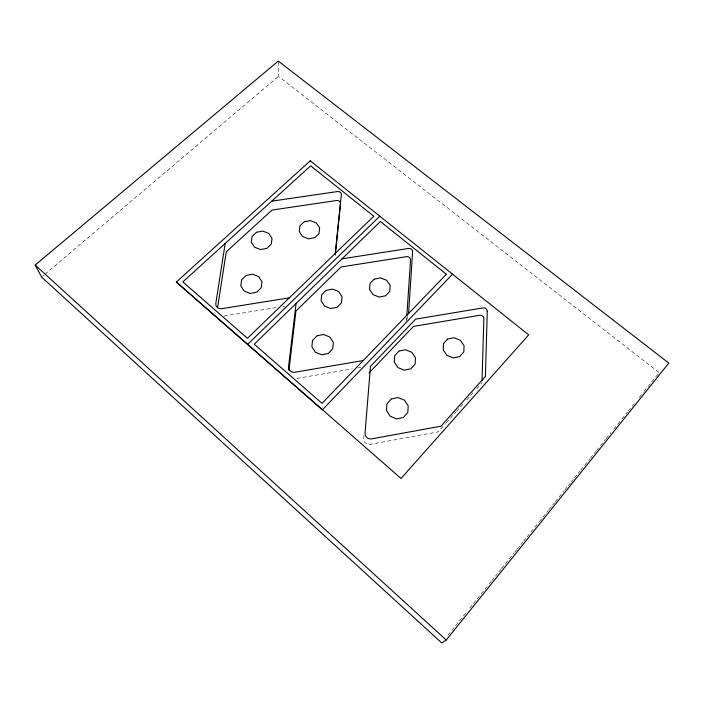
<?xml version="1.0" encoding="UTF-8"?>
<svg xmlns="http://www.w3.org/2000/svg" width="704" height="704" viewBox="0 0 704 704"><rect width="100%" height="100%" fill="white"/><g stroke="black" fill="none" stroke-linecap="round" stroke-linejoin="round"><path stroke-width="0.53" stroke-dasharray="3.52 2.64" d="M406.516 320.83L406.727 317.601M363.915 435.486L363.642 438.768A5.35 5.139 19.4 0 0 370.075 444.382L438.258 431.851L445.535 423.676M406.806 319.783L407.686 316.633M447.902 635.228L465.802 612.99M469.929 607.86L472.683 604.437M473.37 603.583L488.506 584.76M489.201 583.906L491.26 581.346M491.946 580.483L494.701 577.069M495.387 576.206L498.142 572.792M498.828 571.93L500.896 569.369M501.582 568.515L513.973 553.115M514.659 552.262L516.727 549.692M517.414 548.838L520.168 545.415M520.854 544.562L522.922 542.001M523.609 541.138L526.363 537.724M527.05 536.862L538.745 522.324M539.44 521.47L542.186 518.047M542.881 517.194L548.381 510.347M549.067 509.494L551.822 506.07M552.508 505.217L554.576 502.656M555.262 501.794L564.212 490.679M564.898 489.826L567.653 486.402M568.339 485.549L570.407 482.979M571.094 482.126L573.848 478.702M574.534 477.849L580.043 471.002M580.73 470.149L589.679 459.034M590.366 458.172L595.866 451.334M596.561 450.481L605.502 439.358M606.188 438.504L611.01 432.52M613.765 429.097L621.333 419.69M622.019 418.836L627.528 411.99M628.214 411.136L634.41 403.436M639.223 397.452L643.359 392.313M644.046 391.459L659.182 372.645L278.52 76.366L278.282 61.072M446.266 422.858L455.734 412.227M456.465 411.418L463.751 403.242M466.664 399.969L473.942 391.794M476.863 388.529L481.958 382.809M42.434 276.346L44.114 274.93M44.95 274.217L278.52 76.366M296.824 378.426L352.37 368.852M357.711 367.928L360.923 367.382M223.969 315.999L277.543 307.34M282.894 306.469L285.041 306.126"/><path stroke-width="1.06" d="M482.02 380.618L483.877 318.63A3.37 3.01 22.6 0 0 479.714 315.278L413.459 326.392L369.01 372.997M406.868 315.445L410.546 259.846A3.274 2.895 13.1 0 0 406.56 256.652L341.106 266.957L295.944 311.054L288.939 370.225M408.575 313.491L412.614 251.689A3.326 2.93 13 0 0 408.558 248.442L342.003 258.843M335.333 253.37L341.352 194.647A3.256 2.807 5.9 0 0 337.48 191.55L271.744 201.177M335.218 255.042L340.498 203.562A3.203 2.772 5.8 0 0 336.688 200.499L272.026 210.056L226.266 251.821L217.554 307.842M296.067 303.521L288.552 366.828A5.315 4.972 -0.6 0 0 294.791 372.249L363.299 360.51M225.192 243.452L215.794 303.503A5.227 4.699 -7.5 0 0 221.734 308.678L289.335 297.818M446.248 640.033L668.8 363.097L278.282 61.072L35.2 265.056L41.598 277.059L441.707 642.928L446.248 640.033L35.2 265.056M391.336 398.957L386.936 403.885L386.496 410.485L390.218 416.24L396.695 418.915L403.427 417.481L407.818 412.491L408.188 405.891L404.448 400.198L398.015 397.558L391.714 398.878M447.603 339.038L443.476 343.675L443.212 349.897L446.943 355.344L453.27 357.896L459.73 356.567L463.848 351.877L464.05 345.646L460.302 340.261L454.027 337.744L447.964 338.967M398.974 351.058L394.689 355.758L394.275 362.076L397.936 367.594L404.281 370.172L410.854 368.826L415.122 364.065L415.474 357.746L411.796 352.282L405.504 349.73L399.344 350.979M317.02 335.799L312.532 340.454L311.89 346.72L315.357 352.194L321.631 354.763L328.284 353.426L332.746 348.709L333.335 342.443L329.842 337.022L323.62 334.488L317.39 335.72M374.229 279.11L370.014 283.501L369.547 289.414L373.041 294.598L379.166 297.053L385.554 295.812L389.761 291.377L390.166 285.454L386.654 280.324L380.574 277.904L374.581 279.048M452.558 274.155L322.362 409.834L176.29 282.084L310.341 160.723M326.075 290.338L321.702 294.791L321.103 300.784L324.518 306.038L330.66 308.519L337.154 307.261L341.51 302.755L342.056 296.754L338.615 291.553L332.526 289.106L326.436 290.268M246.18 275.422L241.63 279.831L240.794 285.78L244.033 290.99L250.105 293.454L256.678 292.213L261.21 287.751L261.985 281.802L258.729 276.637L252.701 274.208L246.541 275.352M304.181 221.751L299.895 225.914L299.253 231.537L302.518 236.482L308.449 238.832L314.776 237.679L319.044 233.482L319.634 227.85L316.351 222.948L310.455 220.625L304.533 221.69M247.57 344.423L379.852 216.163M256.511 232.241L252.076 236.456L251.293 242.158L254.478 247.166L260.436 249.55L266.86 248.38L271.278 244.112L272.008 238.41L268.796 233.446L262.882 231.097L256.863 232.179M310.253 160.802L528.678 334.866L401.025 478.447L176.387 281.996M487.274 311.3L485.417 376.402L441.003 426.184L371.58 438.882A5.447 5.218 18.9 0 1 365.033 433.189L370.454 366.397L415.65 319.132L483.032 307.903A3.432 3.045 22.4 0 1 487.274 311.3M446.371 274.234L322.036 403.357L254.25 344.203L380.389 221.505L446.371 274.234M373.771 216.225L247.456 338.281L182.846 281.908L310.684 165.81L373.771 216.225"/></g></svg>
